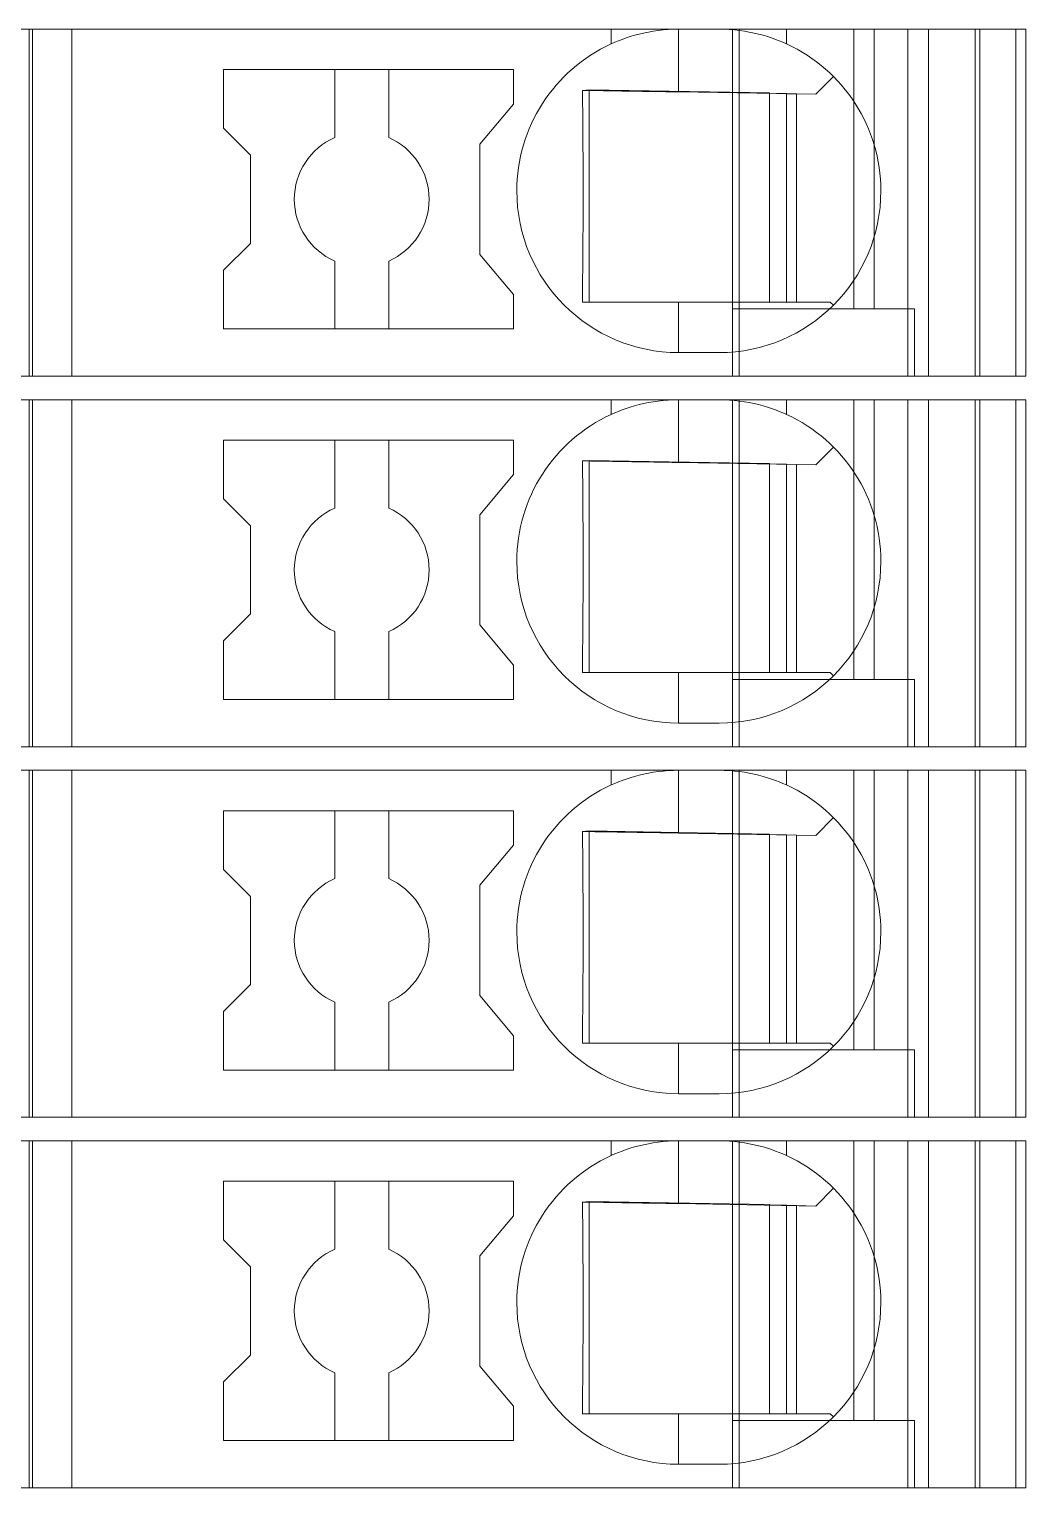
# Model space of a CAD drawing. Header units: millimetres. Extents: x 0 to 1680, y 0 to 1188.
# Drawn here: x 927.37 to 942.15, y 307.35 to 329 of the extents above; entities that cross this region are included whole.
import ezdxf
from ezdxf.enums import TextEntityAlignment as Align

# ---------------------------------------------------------------- set-up
doc = ezdxf.new("R2010")
doc.units = ezdxf.units.MM
for name, color, linetype, lineweight in [('EPLAN309', 5, 'Continuous', 5), ('EPLAN493', 5, 'Continuous', 5), ('MAIN-1', 7, 'Continuous', 5), ('MAIN-2', 7, 'Continuous', 5)]:
    doc.layers.add(name, color=color, linetype=linetype, lineweight=lineweight)
doc.styles.add('Tahoma', font='')
doc.styles.get('Tahoma').set_extended_font_data('Tahoma')

# ---------------------------------------------------------------- blocks, each defined once
blk = doc.blocks.new('EPLSYM_LibrarySPECIAL_Symbol12_Variant0_Placement8_14')
at = {"layer": 'EPLAN309', "lineweight": 13, "ltscale": 16}
blk.add_lwpolyline([(0, -5.15), (68.15, -5.15), (68.15, 0), (0, 0)], close=True, dxfattribs=at)
at = {"layer": 'EPLAN493', "color": 5, "style": 'Tahoma'}
blk.add_attdef('17_20450', text='', height=2.3478, dxfattribs=at).set_placement((0, -21.83478), align=Align.MIDDLE_RIGHT)
blk = doc.blocks.new('EPLSYM_LibrarySPECIAL_Symbol12_Variant0_Placement8_15')
at = {"layer": 'EPLAN309', "lineweight": 13, "ltscale": 16}
blk.add_lwpolyline([(0, -5.15), (68.15, -5.15), (68.15, 0), (0, 0)], close=True, dxfattribs=at)
at = {"layer": 'EPLAN493', "color": 5, "style": 'Tahoma'}
blk.add_attdef('17_20450', text='', height=2.3478, dxfattribs=at).set_placement((0, -21.83478), align=Align.MIDDLE_RIGHT)
blk = doc.blocks.new('EPLSYM_LibrarySPECIAL_Symbol12_Variant0_Placement8_16')
at = {"layer": 'EPLAN309', "lineweight": 13, "ltscale": 16}
blk.add_lwpolyline([(0, -5.15), (68.15, -5.15), (68.15, 0), (0, 0)], close=True, dxfattribs=at)
at = {"layer": 'EPLAN493', "color": 5, "style": 'Tahoma'}
blk.add_attdef('17_20450', text='', height=2.3478, dxfattribs=at).set_placement((0, -21.83478), align=Align.MIDDLE_RIGHT)
blk = doc.blocks.new('EPLSYM_LibrarySPECIAL_Symbol12_Variant0_Placement8_17')
at = {"layer": 'EPLAN309', "lineweight": 13, "ltscale": 16}
blk.add_lwpolyline([(0, -5.15), (68.15, -5.15), (68.15, 0), (0, 0)], close=True, dxfattribs=at)
at = {"layer": 'EPLAN493', "color": 5, "style": 'Tahoma'}
blk.add_attdef('17_20450', text='', height=2.3478, dxfattribs=at).set_placement((0, -21.83478), align=Align.MIDDLE_RIGHT)

msp = doc.modelspace()

# ---------------------------------------------------------------- linework, layer by layer
at = {"layer": 'MAIN-1'}
for p, q in [((928, 329), (927.367, 329)), ((927.367, 323.85), (927.367, 329)), ((928, 329), (936, 329)), ((928, 323.85), (928, 329)), ((936, 329), (937, 329)), ((936, 328.782), (936, 329)), ((936.222, 328.87), (936.163, 328.849)), ((936.283, 328.89), (936.222, 328.87)), ((936.347, 328.909), (936.283, 328.89)), ((936.413, 328.927), (936.347, 328.909)), ((936.481, 328.943), (936.413, 328.927)), ((936.551, 328.958), (936.481, 328.943)), ((936.622, 328.97), (936.551, 328.958)), ((936.696, 328.981), (936.622, 328.97)), ((936.771, 328.989), (936.696, 328.981)), ((936.847, 328.995), (936.771, 328.989)), ((936.923, 328.999), (936.847, 328.995)), ((937, 329), (936.923, 328.999)), ((937, 328.068), (937, 329)), ((937, 329), (937.6, 329)), ((937.6, 329), (937.677, 328.999)), ((938.6, 329), (937.6, 329)), ((937.677, 328.999), (937.753, 328.995)), ((937.753, 328.995), (937.829, 328.989)), ((937.829, 328.989), (937.904, 328.981)), ((937.904, 328.981), (937.978, 328.97)), ((937.978, 328.97), (938.049, 328.958)), ((938.049, 328.958), (938.119, 328.943)), ((938.119, 328.943), (938.187, 328.927)), ((938.187, 328.927), (938.253, 328.909)), ((938.253, 328.909), (938.317, 328.89)), ((938.317, 328.89), (938.378, 328.87)), ((938.378, 328.87), (938.437, 328.849)), ((938.6, 329), (942, 329)), ((938.6, 328.782), (938.6, 329)), ((942, 323.85), (942, 329)), ((936.052, 328.805), (936, 328.782)), ((936.106, 328.827), (936.052, 328.805)), ((936.163, 328.849), (936.106, 328.827)), ((938.437, 328.849), (938.494, 328.827)), ((938.494, 328.827), (938.548, 328.805)), ((938.548, 328.805), (938.6, 328.782)), ((930.25, 328.4), (930.25, 327.529)), ((930.25, 328.4), (934.55, 328.4)), ((931.9, 328.4), (931.9, 327.392)), ((932.7, 327.392), (932.7, 328.4)), ((934.55, 327.889), (934.55, 328.4)), ((939.033, 328.033), (939.297, 328.297)), ((935.574, 328.092), (935.574, 328.022)), ((935.635, 328.091), (935.574, 328.092)), ((935.574, 328.022), (935.575, 327.95)), ((935.696, 328.09), (935.635, 328.091)), ((935.671, 328.091), (935.671, 324.95)), ((935.759, 328.089), (935.696, 328.09)), ((935.822, 328.088), (935.759, 328.089)), ((935.887, 328.087), (935.822, 328.088)), ((935.953, 328.086), (935.887, 328.087)), ((936.021, 328.085), (935.953, 328.086)), ((936.09, 328.084), (936.021, 328.085)), ((936.16, 328.082), (936.09, 328.084)), ((936.233, 328.081), (936.16, 328.082)), ((936.307, 328.08), (936.233, 328.081)), ((936.385, 328.079), (936.307, 328.08)), ((936.464, 328.077), (936.385, 328.079)), ((936.547, 328.076), (936.464, 328.077)), ((936.632, 328.075), (936.547, 328.076)), ((936.72, 328.073), (936.632, 328.075)), ((936.812, 328.071), (936.72, 328.073)), ((936.905, 328.07), (936.812, 328.071)), ((937, 328.068), (936.905, 328.07)), ((937, 328.068), (939.033, 328.033)), ((938.35, 328.045), (938.35, 324.95)), ((938.6, 324.95), (938.6, 328.04)), ((938.75, 328.038), (938.75, 324.95)), ((934.05, 327.293), (934.55, 327.889)), ((935.575, 327.95), (935.576, 327.877)), ((935.576, 327.877), (935.577, 327.803)), ((935.577, 327.803), (935.577, 327.727)), ((935.577, 327.727), (935.578, 327.649)), ((935.578, 327.649), (935.579, 327.57)), ((935.579, 327.57), (935.58, 327.488)), ((930.65, 327.129), (930.25, 327.529)), ((935.58, 327.488), (935.58, 327.404)), ((935.58, 327.404), (935.581, 327.317)), ((934.05, 327.293), (934.05, 325.657)), ((935.581, 327.317), (935.581, 327.226)), ((935.581, 327.226), (935.582, 327.132)), ((935.582, 327.132), (935.582, 327.034)), ((930.65, 327.129), (930.65, 325.821)), ((935.582, 327.034), (935.583, 326.931)), ((935.583, 326.931), (935.583, 326.824)), ((935.583, 326.824), (935.583, 326.713)), ((935.583, 326.713), (935.583, 326.6)), ((935.583, 326.6), (935.583, 326.479)), ((935.583, 326.479), (935.583, 326.361)), ((935.583, 326.361), (935.583, 326.247)), ((935.583, 326.247), (935.582, 326.138)), ((935.582, 326.138), (935.582, 326.034)), ((935.581, 325.839), (935.58, 325.748)), ((935.582, 326.034), (935.581, 325.934)), ((935.581, 325.934), (935.581, 325.839)), ((930.65, 325.821), (930.25, 325.421)), ((934.05, 325.657), (934.55, 325.061)), ((935.579, 325.659), (935.578, 325.573)), ((935.58, 325.748), (935.579, 325.659)), ((930.25, 325.421), (930.25, 324.55)), ((931.9, 325.558), (931.9, 324.55)), ((932.7, 325.558), (932.7, 324.55)), ((935.577, 325.408), (935.576, 325.329)), ((935.578, 325.49), (935.577, 325.408)), ((935.578, 325.573), (935.578, 325.49)), ((935.575, 325.25), (935.574, 325.174)), ((935.576, 325.329), (935.575, 325.25)), ((934.55, 324.55), (934.55, 325.061)), ((935.573, 325.024), (935.572, 324.95)), ((935.574, 325.098), (935.573, 325.024)), ((935.574, 325.174), (935.574, 325.098)), ((935.572, 324.95), (935.633, 324.95)), ((935.633, 324.95), (935.695, 324.95)), ((935.695, 324.95), (935.759, 324.95)), ((935.759, 324.95), (935.823, 324.95)), ((935.823, 324.95), (935.889, 324.95)), ((935.889, 324.95), (935.955, 324.95)), ((935.955, 324.95), (936.024, 324.95)), ((936.024, 324.95), (936.093, 324.95)), ((936.093, 324.95), (936.165, 324.95)), ((936.165, 324.95), (936.239, 324.95)), ((936.239, 324.95), (936.314, 324.95)), ((936.314, 324.95), (936.392, 324.95)), ((936.392, 324.95), (936.472, 324.95)), ((936.472, 324.95), (936.555, 324.95)), ((936.555, 324.95), (936.64, 324.95)), ((936.64, 324.95), (936.727, 324.95)), ((936.727, 324.95), (936.817, 324.95)), ((936.817, 324.95), (936.908, 324.95)), ((936.908, 324.95), (937, 324.95)), ((937, 324.95), (937, 324.2)), ((937, 324.95), (939.25, 324.95)), ((939.297, 324.903), (939.25, 324.95)), ((934.55, 324.55), (930.25, 324.55)), ((937.6, 324.2), (937, 324.2)), ((928, 323.85), (927.367, 323.85)), ((928, 323.85), (942, 323.85)), ((940.5, 323.85), (940.5, 323.85)), ((928, 323.5), (927.367, 323.5)), ((927.367, 318.35), (927.367, 323.5)), ((928, 323.5), (936, 323.5)), ((928, 318.35), (928, 323.5)), ((936, 323.5), (937, 323.5)), ((936, 323.282), (936, 323.5)), ((936.551, 323.458), (936.481, 323.443)), ((936.622, 323.47), (936.551, 323.458)), ((936.696, 323.481), (936.622, 323.47)), ((936.771, 323.489), (936.696, 323.481)), ((936.847, 323.495), (936.771, 323.489)), ((936.923, 323.499), (936.847, 323.495)), ((937, 323.5), (936.923, 323.499)), ((937, 322.568), (937, 323.5)), ((937, 323.5), (937.6, 323.5)), ((937.6, 323.5), (937.677, 323.499)), ((938.6, 323.5), (937.6, 323.5)), ((937.677, 323.499), (937.753, 323.495)), ((937.753, 323.495), (937.829, 323.489)), ((937.829, 323.489), (937.904, 323.481)), ((937.904, 323.481), (937.978, 323.47)), ((937.978, 323.47), (938.049, 323.458)), ((938.049, 323.458), (938.119, 323.443)), ((938.6, 323.5), (942, 323.5)), ((938.6, 323.282), (938.6, 323.5)), ((942, 318.35), (942, 323.5)), ((936.052, 323.305), (936, 323.282)), ((936.106, 323.327), (936.052, 323.305)), ((936.163, 323.349), (936.106, 323.327)), ((936.222, 323.37), (936.163, 323.349)), ((936.283, 323.39), (936.222, 323.37)), ((936.347, 323.409), (936.283, 323.39)), ((936.413, 323.427), (936.347, 323.409)), ((936.481, 323.443), (936.413, 323.427)), ((938.119, 323.443), (938.187, 323.427)), ((938.187, 323.427), (938.253, 323.409)), ((938.253, 323.409), (938.317, 323.39)), ((938.317, 323.39), (938.378, 323.37)), ((938.378, 323.37), (938.437, 323.349)), ((938.437, 323.349), (938.494, 323.327)), ((938.494, 323.327), (938.548, 323.305)), ((938.548, 323.305), (938.6, 323.282)), ((930.25, 322.9), (930.25, 322.029)), ((930.25, 322.9), (934.55, 322.9)), ((931.9, 322.9), (931.9, 321.892)), ((932.7, 321.892), (932.7, 322.9)), ((934.55, 322.389), (934.55, 322.9)), ((935.574, 322.592), (935.574, 322.522)), ((935.635, 322.591), (935.574, 322.592)), ((935.696, 322.59), (935.635, 322.591)), ((935.671, 322.591), (935.671, 319.45)), ((935.759, 322.589), (935.696, 322.59)), ((935.822, 322.588), (935.759, 322.589)), ((935.887, 322.587), (935.822, 322.588)), ((935.953, 322.586), (935.887, 322.587)), ((936.021, 322.585), (935.953, 322.586)), ((939.033, 322.533), (939.297, 322.797)), ((934.05, 321.793), (934.55, 322.389)), ((935.574, 322.522), (935.575, 322.45)), ((935.575, 322.45), (935.576, 322.377)), ((935.576, 322.377), (935.577, 322.303)), ((936.09, 322.584), (936.021, 322.585)), ((936.16, 322.582), (936.09, 322.584)), ((936.233, 322.581), (936.16, 322.582)), ((936.307, 322.58), (936.233, 322.581)), ((936.385, 322.579), (936.307, 322.58)), ((936.464, 322.577), (936.385, 322.579)), ((936.547, 322.576), (936.464, 322.577)), ((936.632, 322.575), (936.547, 322.576)), ((936.72, 322.573), (936.632, 322.575)), ((936.812, 322.571), (936.72, 322.573)), ((936.905, 322.57), (936.812, 322.571)), ((937, 322.568), (936.905, 322.57)), ((937, 322.568), (939.033, 322.533)), ((938.35, 322.545), (938.35, 319.45)), ((938.6, 319.45), (938.6, 322.54)), ((938.75, 322.538), (938.75, 319.45)), ((935.577, 322.303), (935.577, 322.227)), ((935.577, 322.227), (935.578, 322.149)), ((930.65, 321.629), (930.25, 322.029)), ((935.578, 322.149), (935.579, 322.07)), ((935.579, 322.07), (935.58, 321.988)), ((935.58, 321.988), (935.58, 321.904)), ((934.05, 321.793), (934.05, 320.157)), ((935.58, 321.904), (935.581, 321.817)), ((935.581, 321.817), (935.581, 321.726)), ((935.581, 321.726), (935.582, 321.632)), ((930.65, 321.629), (930.65, 320.321)), ((935.582, 321.632), (935.582, 321.534)), ((935.582, 321.534), (935.583, 321.431)), ((935.583, 321.431), (935.583, 321.324)), ((935.583, 321.324), (935.583, 321.213)), ((935.583, 321.213), (935.583, 321.1)), ((935.583, 321.1), (935.583, 320.979)), ((935.583, 320.979), (935.583, 320.861)), ((935.583, 320.861), (935.583, 320.747)), ((935.583, 320.747), (935.582, 320.638)), ((935.582, 320.638), (935.582, 320.534)), ((935.582, 320.534), (935.581, 320.434)), ((935.581, 320.434), (935.581, 320.339)), ((930.65, 320.321), (930.25, 319.921)), ((935.58, 320.248), (935.579, 320.159)), ((935.581, 320.339), (935.58, 320.248)), ((931.9, 320.058), (931.9, 319.05)), ((932.7, 320.058), (932.7, 319.05)), ((934.05, 320.157), (934.55, 319.561)), ((935.578, 319.99), (935.577, 319.908)), ((935.579, 320.159), (935.578, 320.073)), ((935.578, 320.073), (935.578, 319.99)), ((930.25, 319.921), (930.25, 319.05)), ((935.576, 319.829), (935.575, 319.75)), ((935.577, 319.908), (935.576, 319.829)), ((934.55, 319.05), (934.55, 319.561)), ((935.574, 319.598), (935.573, 319.524)), ((935.575, 319.75), (935.574, 319.674)), ((935.574, 319.674), (935.574, 319.598)), ((935.573, 319.524), (935.572, 319.45)), ((935.572, 319.45), (935.633, 319.45)), ((935.633, 319.45), (935.695, 319.45)), ((935.695, 319.45), (935.759, 319.45)), ((935.759, 319.45), (935.823, 319.45)), ((935.823, 319.45), (935.889, 319.45)), ((935.889, 319.45), (935.955, 319.45)), ((935.955, 319.45), (936.024, 319.45)), ((936.024, 319.45), (936.093, 319.45)), ((936.093, 319.45), (936.165, 319.45)), ((936.165, 319.45), (936.239, 319.45)), ((936.239, 319.45), (936.314, 319.45)), ((936.314, 319.45), (936.392, 319.45)), ((936.392, 319.45), (936.472, 319.45)), ((936.472, 319.45), (936.555, 319.45)), ((936.555, 319.45), (936.64, 319.45)), ((936.64, 319.45), (936.727, 319.45)), ((936.727, 319.45), (936.817, 319.45)), ((936.817, 319.45), (936.908, 319.45)), ((936.908, 319.45), (937, 319.45)), ((937, 319.45), (937, 318.7)), ((937, 319.45), (939.25, 319.45)), ((939.297, 319.403), (939.25, 319.45)), ((934.55, 319.05), (930.25, 319.05)), ((937.6, 318.7), (937, 318.7)), ((928, 318.35), (927.367, 318.35)), ((928, 318.35), (942, 318.35)), ((940.5, 318.35), (940.5, 318.35)), ((928, 318), (927.367, 318)), ((927.367, 312.85), (927.367, 318)), ((928, 318), (936, 318)), ((928, 312.85), (928, 318)), ((936, 318), (937, 318)), ((936, 317.782), (936, 318)), ((936.106, 317.827), (936.052, 317.805)), ((936.163, 317.849), (936.106, 317.827)), ((936.222, 317.87), (936.163, 317.849)), ((936.283, 317.89), (936.222, 317.87)), ((936.347, 317.909), (936.283, 317.89)), ((936.413, 317.927), (936.347, 317.909)), ((936.481, 317.943), (936.413, 317.927)), ((936.551, 317.958), (936.481, 317.943)), ((936.622, 317.97), (936.551, 317.958)), ((936.696, 317.981), (936.622, 317.97)), ((936.771, 317.989), (936.696, 317.981)), ((936.847, 317.995), (936.771, 317.989)), ((936.923, 317.999), (936.847, 317.995)), ((937, 318), (936.923, 317.999)), ((937, 317.068), (937, 318)), ((937, 318), (937.6, 318)), ((937.6, 318), (937.677, 317.999)), ((938.6, 318), (937.6, 318)), ((937.677, 317.999), (937.753, 317.995)), ((937.753, 317.995), (937.829, 317.989)), ((937.829, 317.989), (937.904, 317.981)), ((937.904, 317.981), (937.978, 317.97)), ((937.978, 317.97), (938.049, 317.958)), ((938.049, 317.958), (938.119, 317.943)), ((938.119, 317.943), (938.187, 317.927)), ((938.187, 317.927), (938.253, 317.909)), ((938.253, 317.909), (938.317, 317.89)), ((938.317, 317.89), (938.378, 317.87)), ((938.378, 317.87), (938.437, 317.849)), ((938.437, 317.849), (938.494, 317.827)), ((938.494, 317.827), (938.548, 317.805)), ((938.6, 318), (942, 318)), ((938.6, 317.782), (938.6, 318)), ((942, 312.85), (942, 318)), ((936.052, 317.805), (936, 317.782)), ((938.548, 317.805), (938.6, 317.782)), ((930.25, 317.4), (930.25, 316.529)), ((930.25, 317.4), (934.55, 317.4)), ((931.9, 317.4), (931.9, 316.392)), ((932.7, 316.392), (932.7, 317.4)), ((934.55, 316.889), (934.55, 317.4)), ((939.033, 317.033), (939.297, 317.297)), ((935.574, 317.092), (935.574, 317.022)), ((935.635, 317.091), (935.574, 317.092)), ((935.574, 317.022), (935.575, 316.95)), ((935.696, 317.09), (935.635, 317.091)), ((935.671, 317.091), (935.671, 313.95)), ((935.759, 317.089), (935.696, 317.09)), ((935.822, 317.088), (935.759, 317.089)), ((935.887, 317.087), (935.822, 317.088)), ((935.953, 317.086), (935.887, 317.087)), ((936.021, 317.085), (935.953, 317.086)), ((936.09, 317.084), (936.021, 317.085)), ((936.16, 317.082), (936.09, 317.084)), ((936.233, 317.081), (936.16, 317.082)), ((936.307, 317.08), (936.233, 317.081)), ((936.385, 317.079), (936.307, 317.08)), ((936.464, 317.077), (936.385, 317.079)), ((936.547, 317.076), (936.464, 317.077)), ((936.632, 317.075), (936.547, 317.076)), ((936.72, 317.073), (936.632, 317.075)), ((936.812, 317.071), (936.72, 317.073)), ((936.905, 317.07), (936.812, 317.071)), ((937, 317.068), (936.905, 317.07)), ((937, 317.068), (939.033, 317.033)), ((938.35, 317.045), (938.35, 313.95)), ((938.6, 313.95), (938.6, 317.04)), ((938.75, 317.038), (938.75, 313.95)), ((934.05, 316.293), (934.55, 316.889)), ((935.575, 316.95), (935.576, 316.877)), ((935.576, 316.877), (935.577, 316.803)), ((935.577, 316.803), (935.577, 316.727)), ((930.65, 316.129), (930.25, 316.529)), ((935.577, 316.727), (935.578, 316.649)), ((935.578, 316.649), (935.579, 316.57)), ((935.579, 316.57), (935.58, 316.488)), ((935.58, 316.488), (935.58, 316.404)), ((935.58, 316.404), (935.581, 316.317)), ((935.581, 316.317), (935.581, 316.226)), ((930.65, 316.129), (930.65, 314.821)), ((934.05, 316.293), (934.05, 314.657)), ((935.581, 316.226), (935.582, 316.132)), ((935.582, 316.132), (935.582, 316.034)), ((935.582, 316.034), (935.583, 315.931)), ((935.583, 315.931), (935.583, 315.824)), ((935.583, 315.824), (935.583, 315.713)), ((935.583, 315.713), (935.583, 315.6)), ((935.583, 315.6), (935.583, 315.479)), ((935.583, 315.479), (935.583, 315.361)), ((935.583, 315.247), (935.582, 315.138)), ((935.583, 315.361), (935.583, 315.247)), ((935.582, 315.034), (935.581, 314.934)), ((935.582, 315.138), (935.582, 315.034)), ((930.65, 314.821), (930.25, 314.421)), ((935.581, 314.839), (935.58, 314.748)), ((935.581, 314.934), (935.581, 314.839)), ((934.05, 314.657), (934.55, 314.061)), ((935.579, 314.659), (935.578, 314.573)), ((935.58, 314.748), (935.579, 314.659)), ((930.25, 314.421), (930.25, 313.55)), ((931.9, 314.558), (931.9, 313.55)), ((932.7, 314.558), (932.7, 313.55)), ((935.577, 314.408), (935.576, 314.329)), ((935.578, 314.49), (935.577, 314.408)), ((935.578, 314.573), (935.578, 314.49)), ((935.575, 314.25), (935.574, 314.174)), ((935.574, 314.174), (935.574, 314.098)), ((935.576, 314.329), (935.575, 314.25)), ((934.55, 313.55), (934.55, 314.061)), ((935.573, 314.024), (935.572, 313.95)), ((935.572, 313.95), (935.633, 313.95)), ((935.574, 314.098), (935.573, 314.024)), ((935.633, 313.95), (935.695, 313.95)), ((935.695, 313.95), (935.759, 313.95)), ((935.759, 313.95), (935.823, 313.95)), ((935.823, 313.95), (935.889, 313.95)), ((935.889, 313.95), (935.955, 313.95)), ((935.955, 313.95), (936.024, 313.95)), ((936.024, 313.95), (936.093, 313.95)), ((936.093, 313.95), (936.165, 313.95)), ((936.165, 313.95), (936.239, 313.95)), ((936.239, 313.95), (936.314, 313.95)), ((936.314, 313.95), (936.392, 313.95)), ((936.392, 313.95), (936.472, 313.95)), ((936.472, 313.95), (936.555, 313.95)), ((936.555, 313.95), (936.64, 313.95)), ((936.64, 313.95), (936.727, 313.95)), ((936.727, 313.95), (936.817, 313.95)), ((936.817, 313.95), (936.908, 313.95)), ((936.908, 313.95), (937, 313.95)), ((937, 313.95), (937, 313.2)), ((937, 313.95), (939.25, 313.95)), ((939.297, 313.903), (939.25, 313.95)), ((934.55, 313.55), (930.25, 313.55)), ((937.6, 313.2), (937, 313.2)), ((928, 312.85), (927.367, 312.85)), ((928, 312.85), (942, 312.85)), ((940.5, 312.85), (940.5, 312.85)), ((928, 312.5), (927.367, 312.5)), ((927.367, 307.35), (927.367, 312.5)), ((928, 312.5), (936, 312.5)), ((928, 307.35), (928, 312.5)), ((936, 312.5), (937, 312.5)), ((936, 312.282), (936, 312.5)), ((936.413, 312.427), (936.347, 312.409)), ((936.481, 312.443), (936.413, 312.427)), ((936.551, 312.458), (936.481, 312.443)), ((936.622, 312.47), (936.551, 312.458)), ((936.696, 312.481), (936.622, 312.47)), ((936.771, 312.489), (936.696, 312.481)), ((936.847, 312.495), (936.771, 312.489)), ((936.923, 312.499), (936.847, 312.495)), ((937, 312.5), (936.923, 312.499)), ((937, 311.568), (937, 312.5)), ((937, 312.5), (937.6, 312.5)), ((937.6, 312.5), (937.677, 312.499)), ((938.6, 312.5), (937.6, 312.5)), ((937.677, 312.499), (937.753, 312.495)), ((937.753, 312.495), (937.829, 312.489)), ((937.829, 312.489), (937.904, 312.481)), ((937.904, 312.481), (937.978, 312.47)), ((937.978, 312.47), (938.049, 312.458)), ((938.049, 312.458), (938.119, 312.443)), ((938.119, 312.443), (938.187, 312.427)), ((938.187, 312.427), (938.253, 312.409)), ((938.6, 312.5), (942, 312.5)), ((938.6, 312.282), (938.6, 312.5)), ((942, 307.35), (942, 312.5)), ((936.052, 312.305), (936, 312.282)), ((936.106, 312.327), (936.052, 312.305)), ((936.163, 312.349), (936.106, 312.327)), ((936.222, 312.37), (936.163, 312.349)), ((936.283, 312.39), (936.222, 312.37)), ((936.347, 312.409), (936.283, 312.39)), ((938.253, 312.409), (938.317, 312.39)), ((938.317, 312.39), (938.378, 312.37)), ((938.378, 312.37), (938.437, 312.349)), ((938.437, 312.349), (938.494, 312.327)), ((938.494, 312.327), (938.548, 312.305)), ((938.548, 312.305), (938.6, 312.282)), ((930.25, 311.9), (930.25, 311.029)), ((930.25, 311.9), (934.55, 311.9)), ((931.9, 311.9), (931.9, 310.892)), ((932.7, 310.892), (932.7, 311.9)), ((934.55, 311.389), (934.55, 311.9)), ((939.033, 311.533), (939.297, 311.797)), ((935.574, 311.592), (935.574, 311.522)), ((935.635, 311.591), (935.574, 311.592)), ((935.696, 311.59), (935.635, 311.591)), ((935.671, 311.591), (935.671, 308.45)), ((935.759, 311.589), (935.696, 311.59)), ((935.822, 311.588), (935.759, 311.589)), ((935.887, 311.587), (935.822, 311.588)), ((935.953, 311.586), (935.887, 311.587)), ((936.021, 311.585), (935.953, 311.586)), ((936.09, 311.584), (936.021, 311.585)), ((936.16, 311.582), (936.09, 311.584)), ((936.233, 311.581), (936.16, 311.582)), ((936.307, 311.58), (936.233, 311.581)), ((936.385, 311.579), (936.307, 311.58)), ((936.464, 311.577), (936.385, 311.579)), ((936.547, 311.576), (936.464, 311.577)), ((936.632, 311.575), (936.547, 311.576)), ((936.72, 311.573), (936.632, 311.575)), ((936.812, 311.571), (936.72, 311.573)), ((936.905, 311.57), (936.812, 311.571)), ((937, 311.568), (936.905, 311.57)), ((937, 311.568), (939.033, 311.533)), ((938.35, 311.545), (938.35, 308.45)), ((934.05, 310.793), (934.55, 311.389)), ((935.574, 311.522), (935.575, 311.45)), ((935.575, 311.45), (935.576, 311.377)), ((935.576, 311.377), (935.577, 311.303)), ((938.6, 308.45), (938.6, 311.54)), ((938.75, 311.538), (938.75, 308.45)), ((935.577, 311.303), (935.577, 311.227)), ((935.577, 311.227), (935.578, 311.149)), ((935.578, 311.149), (935.579, 311.07)), ((930.65, 310.629), (930.25, 311.029)), ((935.579, 311.07), (935.58, 310.988)), ((935.58, 310.988), (935.58, 310.904)), ((935.58, 310.904), (935.581, 310.817)), ((934.05, 310.793), (934.05, 309.157)), ((935.581, 310.817), (935.581, 310.726)), ((935.581, 310.726), (935.582, 310.632)), ((930.65, 310.629), (930.65, 309.321)), ((935.582, 310.632), (935.582, 310.534)), ((935.582, 310.534), (935.583, 310.431)), ((935.583, 310.431), (935.583, 310.324)), ((935.583, 310.324), (935.583, 310.213)), ((935.583, 310.213), (935.583, 310.1)), ((935.583, 310.1), (935.583, 309.979)), ((935.583, 309.979), (935.583, 309.861)), ((935.583, 309.861), (935.583, 309.747)), ((935.583, 309.747), (935.582, 309.638)), ((935.582, 309.638), (935.582, 309.534)), ((935.582, 309.534), (935.581, 309.434)), ((935.581, 309.434), (935.581, 309.339)), ((930.65, 309.321), (930.25, 308.921)), ((935.58, 309.248), (935.579, 309.159)), ((935.581, 309.339), (935.58, 309.248)), ((931.9, 309.058), (931.9, 308.05)), ((932.7, 309.058), (932.7, 308.05)), ((934.05, 309.157), (934.55, 308.561)), ((935.578, 308.99), (935.577, 308.908)), ((935.579, 309.159), (935.578, 309.073)), ((935.578, 309.073), (935.578, 308.99)), ((930.25, 308.921), (930.25, 308.05)), ((935.575, 308.75), (935.574, 308.674)), ((935.576, 308.829), (935.575, 308.75)), ((935.577, 308.908), (935.576, 308.829)), ((934.55, 308.05), (934.55, 308.561)), ((935.573, 308.524), (935.572, 308.45)), ((935.574, 308.598), (935.573, 308.524)), ((935.574, 308.674), (935.574, 308.598)), ((935.572, 308.45), (935.633, 308.45)), ((935.633, 308.45), (935.695, 308.45)), ((935.695, 308.45), (935.759, 308.45)), ((935.759, 308.45), (935.823, 308.45)), ((935.823, 308.45), (935.889, 308.45)), ((935.889, 308.45), (935.955, 308.45)), ((935.955, 308.45), (936.024, 308.45)), ((936.024, 308.45), (936.093, 308.45)), ((936.093, 308.45), (936.165, 308.45)), ((936.165, 308.45), (936.239, 308.45)), ((936.239, 308.45), (936.314, 308.45)), ((936.314, 308.45), (936.392, 308.45)), ((936.392, 308.45), (936.472, 308.45)), ((936.472, 308.45), (936.555, 308.45)), ((936.555, 308.45), (936.64, 308.45)), ((936.64, 308.45), (936.727, 308.45)), ((936.727, 308.45), (936.817, 308.45)), ((936.817, 308.45), (936.908, 308.45)), ((936.908, 308.45), (937, 308.45)), ((937, 308.45), (937, 307.7)), ((937, 308.45), (939.25, 308.45)), ((939.297, 308.403), (939.25, 308.45)), ((934.55, 308.05), (930.25, 308.05)), ((937.6, 307.7), (937, 307.7)), ((928, 307.35), (927.367, 307.35)), ((928, 307.35), (942, 307.35)), ((940.5, 307.35), (940.5, 307.35))]:
    msp.add_line(p, q, dxfattribs=at)
for centre, radius, start, end in [((937, 326.6), 2.4, 114.6244, 180), ((937.6, 326.6), 2.4, 0, 65.3756), ((932.3, 326.475), 1, 113.5782, 180), ((932.3, 326.475), 1, 0, 66.4218), ((937, 326.6), 2.4, 180, 270), ((937.6, 326.6), 2.4, 270, 0), ((932.3, 326.475), 1, 180, 246.4218), ((932.3, 326.475), 1, 293.5782, 0), ((937, 321.1), 2.4, 114.6244, 180), ((937.6, 321.1), 2.4, 0, 65.3756), ((932.3, 320.975), 1, 113.5782, 180), ((932.3, 320.975), 1, 0, 66.4218), ((937, 321.1), 2.4, 180, 270), ((937.6, 321.1), 2.4, 270, 0), ((932.3, 320.975), 1, 180, 246.4218), ((932.3, 320.975), 1, 293.5782, 0), ((937, 315.6), 2.4, 114.6244, 180), ((937.6, 315.6), 2.4, 0, 65.3756), ((932.3, 315.475), 1, 113.5782, 180), ((932.3, 315.475), 1, 0, 66.4218), ((932.3, 315.475), 1, 180, 246.4218), ((932.3, 315.475), 1, 293.5782, 0), ((937, 315.6), 2.4, 180, 270), ((937.6, 315.6), 2.4, 270, 0), ((937, 310.1), 2.4, 114.6244, 180), ((937.6, 310.1), 2.4, 0, 65.3756), ((932.3, 309.975), 1, 113.5782, 180), ((932.3, 309.975), 1, 0, 66.4218), ((937, 310.1), 2.4, 180, 270), ((937.6, 310.1), 2.4, 270, 0), ((932.3, 309.975), 1, 180, 246.4218), ((932.3, 309.975), 1, 293.5782, 0)]:
    msp.add_arc(centre, radius, start, end, dxfattribs=at)
at = {"layer": 'MAIN-2'}
for p, q in [((927.414, 329), (927.414, 323.85)), ((937.8, 329), (937.8, 323.85)), ((937.898, 329), (937.898, 323.85)), ((939.6, 329), (939.6, 324.85)), ((939.9, 324.85), (939.9, 329)), ((940.4, 329), (940.4, 323.85)), ((940.709, 323.85), (940.709, 329)), ((941.4, 323.85), (941.4, 329)), ((941.47, 329), (941.47, 323.85)), ((935.671, 328.1), (935.574, 328.092)), ((935.671, 328.1), (935.671, 328.091)), ((938.35, 328.053), (935.671, 328.1)), ((938.35, 328.048), (938.35, 328.053)), ((938.6, 328.043), (938.35, 328.048)), ((938.35, 328.048), (938.35, 328.045)), ((938.6, 328.043), (938.6, 328.042)), ((938.75, 328.039), (938.6, 328.042)), ((938.6, 328.04), (938.6, 328.042)), ((938.75, 328.038), (938.75, 328.039)), ((938.75, 328.038), (939.033, 328.033)), ((938.75, 328.038), (938.75, 328.038)), ((937.8, 324.85), (940.5, 324.85)), ((938.35, 324.95), (938.35, 324.95)), ((938.6, 324.95), (938.6, 324.95)), ((939.297, 324.903), (939.297, 324.903)), ((940.5, 323.85), (940.5, 324.85)), ((927.414, 323.5), (927.414, 318.35)), ((937.8, 323.5), (937.8, 318.35)), ((937.898, 323.5), (937.898, 318.35)), ((939.6, 323.5), (939.6, 319.35)), ((939.9, 319.35), (939.9, 323.5)), ((940.4, 323.5), (940.4, 318.35)), ((940.709, 318.35), (940.709, 323.5)), ((941.4, 318.35), (941.4, 323.5)), ((941.47, 323.5), (941.47, 318.35)), ((935.671, 322.6), (935.574, 322.592)), ((935.671, 322.6), (935.671, 322.591)), ((938.35, 322.553), (935.671, 322.6)), ((938.35, 322.548), (938.35, 322.553)), ((938.6, 322.543), (938.35, 322.548)), ((938.35, 322.548), (938.35, 322.545)), ((938.6, 322.543), (938.6, 322.542)), ((938.75, 322.539), (938.6, 322.542)), ((938.6, 322.54), (938.6, 322.542)), ((938.75, 322.538), (938.75, 322.539)), ((938.75, 322.538), (939.033, 322.533)), ((938.75, 322.538), (938.75, 322.538)), ((937.8, 319.35), (940.5, 319.35)), ((938.35, 319.45), (938.35, 319.45)), ((938.6, 319.45), (938.6, 319.45)), ((939.297, 319.403), (939.297, 319.403)), ((940.5, 318.35), (940.5, 319.35)), ((927.414, 318), (927.414, 312.85)), ((937.8, 318), (937.8, 312.85)), ((937.898, 318), (937.898, 312.85)), ((939.6, 318), (939.6, 313.85)), ((939.9, 313.85), (939.9, 318)), ((940.4, 318), (940.4, 312.85)), ((940.709, 312.85), (940.709, 318)), ((941.4, 312.85), (941.4, 318)), ((941.47, 318), (941.47, 312.85)), ((935.671, 317.1), (935.574, 317.092)), ((935.671, 317.1), (935.671, 317.091)), ((938.35, 317.053), (935.671, 317.1)), ((938.35, 317.048), (938.35, 317.053)), ((938.6, 317.043), (938.35, 317.048)), ((938.35, 317.048), (938.35, 317.045)), ((938.6, 317.043), (938.6, 317.042)), ((938.75, 317.039), (938.6, 317.042)), ((938.6, 317.04), (938.6, 317.042)), ((938.75, 317.038), (938.75, 317.039)), ((938.75, 317.038), (939.033, 317.033)), ((938.75, 317.038), (938.75, 317.038)), ((938.35, 313.95), (938.35, 313.95)), ((938.6, 313.95), (938.6, 313.95)), ((937.8, 313.85), (940.5, 313.85)), ((939.297, 313.903), (939.297, 313.903)), ((940.5, 312.85), (940.5, 313.85)), ((927.414, 312.5), (927.414, 307.35)), ((937.8, 312.5), (937.8, 307.35)), ((937.898, 312.5), (937.898, 307.35)), ((939.6, 312.5), (939.6, 308.35)), ((939.9, 308.35), (939.9, 312.5)), ((940.4, 312.5), (940.4, 307.35)), ((940.709, 307.35), (940.709, 312.5)), ((941.4, 307.35), (941.4, 312.5)), ((941.47, 312.5), (941.47, 307.35)), ((935.671, 311.6), (935.574, 311.592)), ((935.671, 311.6), (935.671, 311.591)), ((938.35, 311.553), (935.671, 311.6)), ((938.35, 311.548), (938.35, 311.553)), ((938.6, 311.543), (938.35, 311.548)), ((938.35, 311.548), (938.35, 311.545)), ((938.6, 311.543), (938.6, 311.542)), ((938.75, 311.539), (938.6, 311.542)), ((938.6, 311.54), (938.6, 311.542)), ((938.75, 311.538), (938.75, 311.539)), ((938.75, 311.538), (939.033, 311.533)), ((938.75, 311.538), (938.75, 311.538)), ((937.8, 308.35), (940.5, 308.35)), ((938.35, 308.45), (938.35, 308.45)), ((938.6, 308.45), (938.6, 308.45)), ((939.297, 308.403), (939.297, 308.403)), ((940.5, 307.35), (940.5, 308.35))]:
    msp.add_line(p, q, dxfattribs=at)

# ---------------------------------------------------------------- block references
for name, p in [('EPLSYM_LibrarySPECIAL_Symbol12_Variant0_Placement8_14', (874, 329)), ('EPLSYM_LibrarySPECIAL_Symbol12_Variant0_Placement8_15', (874, 323.5)), ('EPLSYM_LibrarySPECIAL_Symbol12_Variant0_Placement8_16', (874, 318)), ('EPLSYM_LibrarySPECIAL_Symbol12_Variant0_Placement8_17', (874, 312.5))]:
    msp.add_blockref(name, p)

doc.saveas('drawing.dxf')
